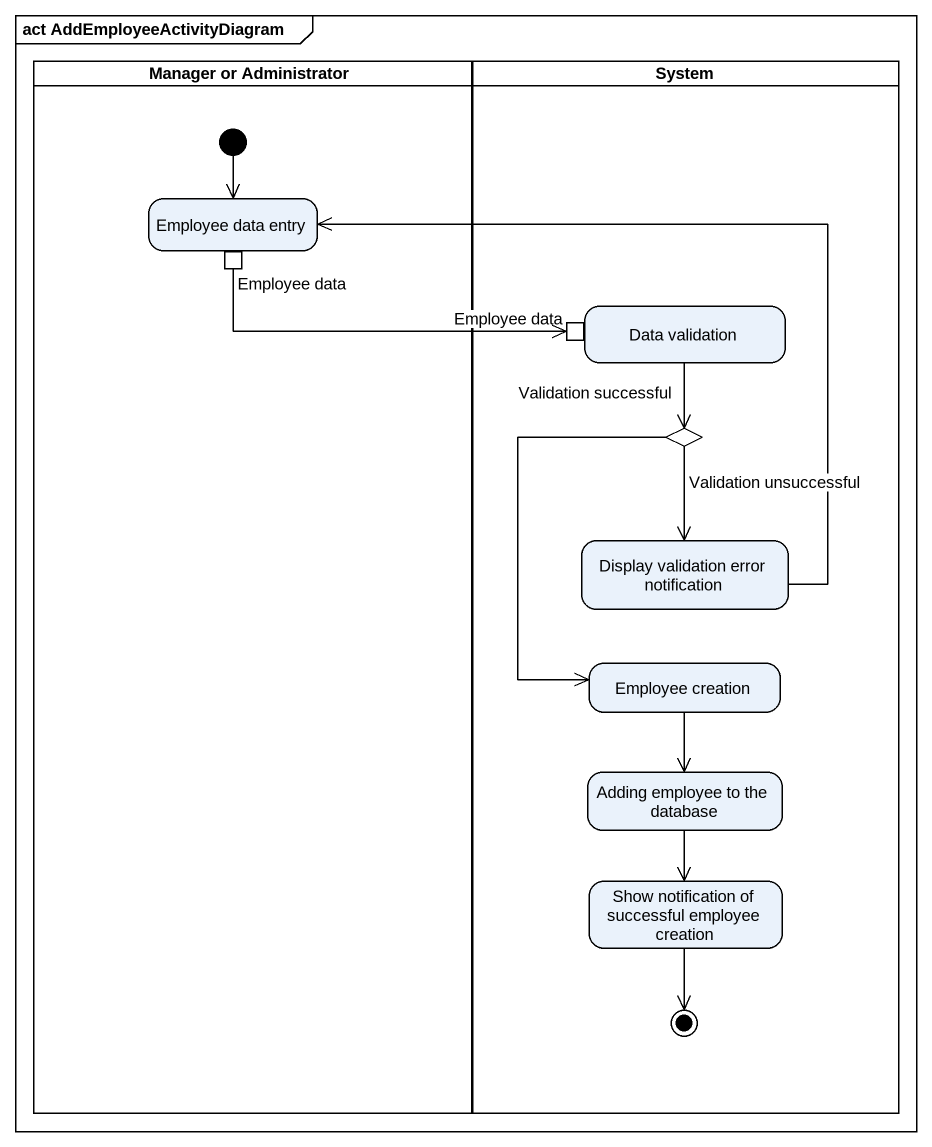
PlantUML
@startuml
mainframe act AddEmployeeActivityDiagram
hide empty description
state "Manager or Administrator" as Manager_or_Administrator <<partition>> {
  state "Employee data entry" as Employee_data_entry {
    state "Employee data" as Employee_data <<outputPin>>
  }
  [*] --> Employee_data_entry
}
state System <<partition>> {
  state "Data validation" as Data_validation {
    state "Employee data" as Employee_data_2 <<inputPin>>
  }
  state choice1 <<choice>>
  state "Display validation error notification" as Display_validation_error
  state "Employee creation" as Employee_creation
  state "Adding employee to the database" as Adding_employee_to_the
  state "Show notification of successful employee creation" as Show_notification_of
  Show_notification_of --> [*]
}
Employee_data -right-> Employee_data_2
Data_validation --> choice1
choice1 --> Display_validation_error : Validation unsuccessful
choice1 --> Employee_creation : Validation successful
Display_validation_error -up-> Employee_data_entry
Employee_creation --> Adding_employee_to_the
Adding_employee_to_the --> Show_notification_of
@enduml
